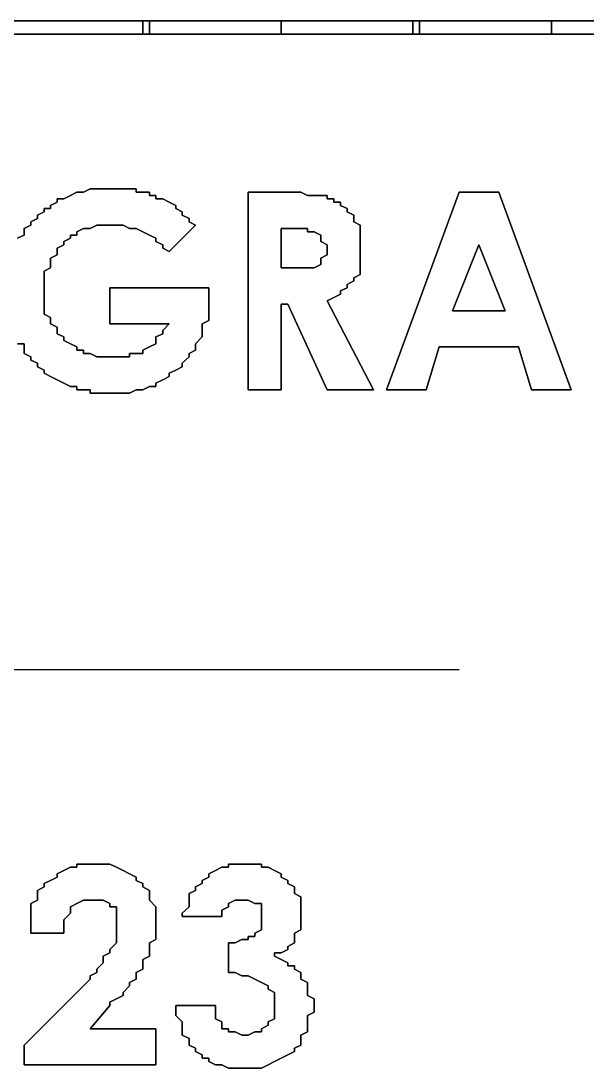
# Model space of a CAD drawing. Header units: metres. Extents: x 2.9 to 42.8, y 1.7 to 28.7.
# Drawn here: x 39.174 to 39.477, y 3.738 to 4.299 of the extents above; entities that cross this region are included whole.
import ezdxf

# ---------------------------------------------------------------- set-up
doc = ezdxf.new("R2010")
doc.units = ezdxf.units.M
doc.layers.add('AMARILLO', color=2, linetype='Continuous')
doc.layers.add('NEGRO', color=7, linetype='Continuous')

msp = doc.modelspace()

# ---------------------------------------------------------------- linework, layer by layer
at = {"layer": 'AMARILLO', "lineweight": -3}
msp.add_lwpolyline([(39.4088, 3.9511), (39.0843, 3.9511)], dxfattribs=at)
at = {"layer": 'NEGRO', "lineweight": -3}
for points in [[(39.243, 4.2986), (39.1654, 4.2986), (39.243, 4.2986)], [(39.2395, 4.2986), (39.2395, 4.2915), (39.2395, 4.2986)], [(39.3136, 4.2986), (39.2395, 4.2986), (39.3136, 4.2986)], [(39.243, 4.2915), (39.243, 4.2986), (39.243, 4.2915)], [(39.3136, 4.2986), (39.3136, 4.2915), (39.3136, 4.2986)], [(39.3876, 4.2986), (39.3136, 4.2986), (39.3876, 4.2986)], [(39.3136, 4.2915), (39.3136, 4.2986), (39.3136, 4.2915)], [(39.3841, 4.2986), (39.3841, 4.2915), (39.3841, 4.2986)], [(39.4582, 4.2986), (39.3841, 4.2986), (39.4582, 4.2986)], [(39.3876, 4.2915), (39.3876, 4.2986), (39.3876, 4.2915)], [(39.4582, 4.2986), (39.4582, 4.2915), (39.4582, 4.2986)], [(39.5323, 4.2986), (39.4582, 4.2986), (39.5323, 4.2986)], [(39.4582, 4.2915), (39.4582, 4.2986), (39.4582, 4.2915)], [(39.1654, 4.2915), (39.243, 4.2915), (39.1654, 4.2915)], [(39.2395, 4.2915), (39.3136, 4.2915), (39.2395, 4.2915)], [(39.3136, 4.2915), (39.3876, 4.2915), (39.3136, 4.2915)], [(39.3841, 4.2915), (39.4582, 4.2915), (39.3841, 4.2915)], [(39.4582, 4.2915), (39.5323, 4.2915), (39.4582, 4.2915)], [(39.2042, 4.2069), (39.2007, 4.2051), (39.2042, 4.2069)], [(39.2077, 4.2069), (39.2042, 4.2069), (39.2077, 4.2069)], [(39.2112, 4.2086), (39.2077, 4.2069), (39.2112, 4.2086)], [(39.2148, 4.2086), (39.2112, 4.2086), (39.2148, 4.2086)], [(39.2183, 4.2086), (39.2148, 4.2086), (39.2183, 4.2086)], [(39.2218, 4.2086), (39.2183, 4.2086), (39.2218, 4.2086)], [(39.2254, 4.2086), (39.2218, 4.2086), (39.2254, 4.2086)], [(39.2289, 4.2086), (39.2254, 4.2086), (39.2289, 4.2086)], [(39.2324, 4.2086), (39.2289, 4.2086), (39.2324, 4.2086)], [(39.2359, 4.2086), (39.2324, 4.2086), (39.2359, 4.2086)], [(39.2359, 4.2069), (39.2359, 4.2086), (39.2359, 4.2069)], [(39.2395, 4.2069), (39.2359, 4.2069), (39.2395, 4.2069)], [(39.243, 4.2069), (39.2395, 4.2069), (39.243, 4.2069)], [(39.243, 4.2051), (39.243, 4.2069), (39.243, 4.2051)], [(39.2959, 4.2069), (39.2959, 4.101), (39.2959, 4.2069)], [(39.3171, 4.2069), (39.2959, 4.2069), (39.3171, 4.2069)], [(39.3206, 4.2069), (39.3171, 4.2069), (39.3206, 4.2069)], [(39.3241, 4.2069), (39.3206, 4.2069), (39.3241, 4.2069)], [(39.3277, 4.2051), (39.3241, 4.2069), (39.3277, 4.2051)], [(39.4088, 4.2069), (39.37, 4.101), (39.4088, 4.2069)], [(39.43, 4.2069), (39.4088, 4.2069), (39.43, 4.2069)], [(39.4688, 4.101), (39.43, 4.2069), (39.4688, 4.101)], [(39.1936, 4.2016), (39.1901, 4.1998), (39.1936, 4.2016)], [(39.1971, 4.2033), (39.1936, 4.2033), (39.1971, 4.2033)], [(39.1936, 4.2033), (39.1936, 4.2016), (39.1936, 4.2033)], [(39.2007, 4.2051), (39.1971, 4.2033), (39.2007, 4.2051)], [(39.2465, 4.2051), (39.243, 4.2051), (39.2465, 4.2051)], [(39.2465, 4.2033), (39.2465, 4.2051), (39.2465, 4.2033)], [(39.2501, 4.2033), (39.2465, 4.2033), (39.2501, 4.2033)], [(39.2536, 4.2016), (39.2501, 4.2033), (39.2536, 4.2016)], [(39.2571, 4.1998), (39.2536, 4.2016), (39.2571, 4.1998)], [(39.3312, 4.2051), (39.3277, 4.2051), (39.3312, 4.2051)], [(39.3347, 4.2051), (39.3312, 4.2051), (39.3347, 4.2051)], [(39.3382, 4.2051), (39.3347, 4.2051), (39.3382, 4.2051)], [(39.3382, 4.2033), (39.3382, 4.2051), (39.3382, 4.2033)], [(39.3418, 4.2033), (39.3382, 4.2033), (39.3418, 4.2033)], [(39.3418, 4.2016), (39.3418, 4.2033), (39.3418, 4.2016)], [(39.3453, 4.2016), (39.3418, 4.2016), (39.3453, 4.2016)], [(39.3453, 4.1998), (39.3453, 4.2016), (39.3453, 4.1998)], [(39.1866, 4.1963), (39.183, 4.1945), (39.1866, 4.1963)], [(39.1901, 4.1981), (39.1866, 4.1981), (39.1901, 4.1981)], [(39.1866, 4.1981), (39.1866, 4.1963), (39.1866, 4.1981)], [(39.1901, 4.1998), (39.1901, 4.1981), (39.1901, 4.1998)], [(39.2571, 4.1981), (39.2571, 4.1998), (39.2571, 4.1981)], [(39.2606, 4.1963), (39.2571, 4.1981), (39.2606, 4.1963)], [(39.2606, 4.1945), (39.2606, 4.1963), (39.2606, 4.1945)], [(39.3488, 4.1981), (39.3453, 4.1998), (39.3488, 4.1981)], [(39.3488, 4.1963), (39.3488, 4.1981), (39.3488, 4.1963)], [(39.3524, 4.1945), (39.3488, 4.1963), (39.3524, 4.1945)], [(39.183, 4.1928), (39.1795, 4.191), (39.183, 4.1928)], [(39.1795, 4.191), (39.1795, 4.1892), (39.1795, 4.191)], [(39.183, 4.1945), (39.183, 4.1928), (39.183, 4.1945)], [(39.2642, 4.1928), (39.2606, 4.1945), (39.2642, 4.1928)], [(39.2642, 4.191), (39.2642, 4.1928), (39.2642, 4.191)], [(39.2677, 4.1892), (39.2642, 4.191), (39.2677, 4.1892)], [(39.3524, 4.1928), (39.3524, 4.1945), (39.3524, 4.1928)], [(39.3524, 4.191), (39.3524, 4.1928), (39.3524, 4.191)], [(39.3559, 4.1892), (39.3524, 4.191), (39.3559, 4.1892)], [(39.1795, 4.1892), (39.176, 4.1875), (39.1795, 4.1892)], [(39.176, 4.1875), (39.176, 4.1839), (39.176, 4.1875)], [(39.2042, 4.1857), (39.2077, 4.1875), (39.2042, 4.1857)], [(39.2042, 4.1839), (39.2042, 4.1857), (39.2042, 4.1839)], [(39.2077, 4.1875), (39.2112, 4.1875), (39.2077, 4.1875)], [(39.2112, 4.1875), (39.2148, 4.1892), (39.2112, 4.1875)], [(39.2148, 4.1892), (39.2183, 4.1892), (39.2148, 4.1892)], [(39.2183, 4.1892), (39.2218, 4.1892), (39.2183, 4.1892)], [(39.2218, 4.1892), (39.2254, 4.1892), (39.2218, 4.1892)], [(39.2254, 4.1892), (39.2289, 4.1892), (39.2254, 4.1892)], [(39.2289, 4.1892), (39.2324, 4.1875), (39.2289, 4.1892)], [(39.2324, 4.1875), (39.2359, 4.1875), (39.2324, 4.1875)], [(39.2359, 4.1875), (39.2395, 4.1857), (39.2359, 4.1875)], [(39.2395, 4.1857), (39.243, 4.1839), (39.2395, 4.1857)], [(39.2536, 4.1751), (39.2677, 4.1892), (39.2536, 4.1751)], [(39.3136, 4.1663), (39.3136, 4.1875), (39.3136, 4.1663)], [(39.3136, 4.1875), (39.3206, 4.1875), (39.3136, 4.1875)], [(39.3206, 4.1875), (39.3241, 4.1875), (39.3206, 4.1875)], [(39.3241, 4.1875), (39.3277, 4.1875), (39.3241, 4.1875)], [(39.3277, 4.1875), (39.3277, 4.1857), (39.3277, 4.1875)], [(39.3277, 4.1857), (39.3312, 4.1857), (39.3277, 4.1857)], [(39.3312, 4.1857), (39.3347, 4.1839), (39.3312, 4.1857)], [(39.3559, 4.1857), (39.3559, 4.1892), (39.3559, 4.1857)], [(39.3559, 4.1839), (39.3559, 4.1857), (39.3559, 4.1839)], [(39.176, 4.1839), (39.1724, 4.1822), (39.176, 4.1839)], [(39.1971, 4.1804), (39.2007, 4.1822), (39.1971, 4.1804)], [(39.1971, 4.1787), (39.1971, 4.1804), (39.1971, 4.1787)], [(39.2007, 4.1822), (39.2007, 4.1839), (39.2007, 4.1822)], [(39.2007, 4.1839), (39.2042, 4.1839), (39.2007, 4.1839)], [(39.243, 4.1839), (39.2465, 4.1822), (39.243, 4.1839)], [(39.2465, 4.1822), (39.2465, 4.1804), (39.2465, 4.1822)], [(39.2465, 4.1804), (39.2501, 4.1787), (39.2465, 4.1804)], [(39.3347, 4.1839), (39.3347, 4.1822), (39.3347, 4.1839)], [(39.3347, 4.1822), (39.3347, 4.1804), (39.3347, 4.1822)], [(39.3347, 4.1804), (39.3382, 4.1787), (39.3347, 4.1804)], [(39.3559, 4.1822), (39.3559, 4.1839), (39.3559, 4.1822)], [(39.3559, 4.1787), (39.3559, 4.1822), (39.3559, 4.1787)], [(39.1901, 4.1716), (39.1936, 4.1734), (39.1901, 4.1716)], [(39.1936, 4.1769), (39.1971, 4.1787), (39.1936, 4.1769)], [(39.1936, 4.1751), (39.1936, 4.1769), (39.1936, 4.1751)], [(39.1936, 4.1734), (39.1936, 4.1751), (39.1936, 4.1734)], [(39.2501, 4.1787), (39.2501, 4.1769), (39.2501, 4.1787)], [(39.2501, 4.1769), (39.2536, 4.1751), (39.2501, 4.1769)], [(39.3382, 4.1734), (39.3347, 4.1716), (39.3382, 4.1734)], [(39.3382, 4.1787), (39.3382, 4.1769), (39.3382, 4.1787)], [(39.3382, 4.1769), (39.3382, 4.1734), (39.3382, 4.1769)], [(39.3559, 4.1769), (39.3559, 4.1787), (39.3559, 4.1769)], [(39.3559, 4.1734), (39.3559, 4.1769), (39.3559, 4.1734)], [(39.3559, 4.1698), (39.3559, 4.1734), (39.3559, 4.1698)], [(39.4053, 4.1434), (39.4194, 4.1787), (39.4053, 4.1434)], [(39.4194, 4.1787), (39.4335, 4.1434), (39.4194, 4.1787)], [(39.1901, 4.1698), (39.1901, 4.1716), (39.1901, 4.1698)], [(39.1901, 4.1663), (39.1901, 4.1698), (39.1901, 4.1663)], [(39.3347, 4.1681), (39.3312, 4.1663), (39.3347, 4.1681)], [(39.3347, 4.1716), (39.3347, 4.1698), (39.3347, 4.1716)], [(39.3347, 4.1698), (39.3347, 4.1681), (39.3347, 4.1698)], [(39.3559, 4.1681), (39.3559, 4.1698), (39.3559, 4.1681)], [(39.3559, 4.1663), (39.3559, 4.1681), (39.3559, 4.1663)], [(39.1866, 4.1645), (39.1901, 4.1663), (39.1866, 4.1645)], [(39.1866, 4.1628), (39.1866, 4.1645), (39.1866, 4.1628)], [(39.1866, 4.161), (39.1866, 4.1628), (39.1866, 4.161)], [(39.3206, 4.1663), (39.3136, 4.1663), (39.3206, 4.1663)], [(39.3241, 4.1663), (39.3206, 4.1663), (39.3241, 4.1663)], [(39.3277, 4.1663), (39.3241, 4.1663), (39.3277, 4.1663)], [(39.3312, 4.1663), (39.3277, 4.1663), (39.3312, 4.1663)], [(39.3524, 4.161), (39.3559, 4.1628), (39.3524, 4.161)], [(39.3559, 4.1628), (39.3559, 4.1663), (39.3559, 4.1628)], [(39.1866, 4.1575), (39.1866, 4.161), (39.1866, 4.1575)], [(39.1866, 4.1557), (39.1866, 4.1575), (39.1866, 4.1557)], [(39.3488, 4.1575), (39.3524, 4.1593), (39.3488, 4.1575)], [(39.3488, 4.1557), (39.3488, 4.1575), (39.3488, 4.1557)], [(39.3524, 4.1593), (39.3524, 4.161), (39.3524, 4.1593)], [(39.1866, 4.154), (39.1866, 4.1557), (39.1866, 4.154)], [(39.1866, 4.1522), (39.1866, 4.154), (39.1866, 4.1522)], [(39.1866, 4.1487), (39.1866, 4.1522), (39.1866, 4.1487)], [(39.2748, 4.1557), (39.2218, 4.1557), (39.2748, 4.1557)], [(39.2218, 4.1557), (39.2218, 4.1363), (39.2218, 4.1557)], [(39.2748, 4.1504), (39.2748, 4.1557), (39.2748, 4.1504)], [(39.3418, 4.1504), (39.3453, 4.1522), (39.3418, 4.1504)], [(39.3453, 4.154), (39.3488, 4.1557), (39.3453, 4.154)], [(39.3453, 4.1522), (39.3453, 4.154), (39.3453, 4.1522)], [(39.1866, 4.1469), (39.1866, 4.1487), (39.1866, 4.1469)], [(39.1866, 4.1451), (39.1866, 4.1469), (39.1866, 4.1451)], [(39.1866, 4.1416), (39.1866, 4.1451), (39.1866, 4.1416)], [(39.2748, 4.1487), (39.2748, 4.1504), (39.2748, 4.1487)], [(39.2748, 4.1451), (39.2748, 4.1487), (39.2748, 4.1451)], [(39.2748, 4.1434), (39.2748, 4.1451), (39.2748, 4.1434)], [(39.3136, 4.101), (39.3136, 4.1469), (39.3136, 4.101)], [(39.3136, 4.1469), (39.3171, 4.1469), (39.3136, 4.1469)], [(39.3171, 4.1469), (39.3382, 4.101), (39.3171, 4.1469)], [(39.3382, 4.1487), (39.3418, 4.1504), (39.3382, 4.1487)], [(39.3629, 4.101), (39.3382, 4.1487), (39.3629, 4.101)], [(39.1901, 4.1398), (39.1866, 4.1416), (39.1901, 4.1398)], [(39.1901, 4.1381), (39.1901, 4.1398), (39.1901, 4.1381)], [(39.2748, 4.1398), (39.2748, 4.1434), (39.2748, 4.1398)], [(39.2748, 4.1381), (39.2748, 4.1398), (39.2748, 4.1381)], [(39.4335, 4.1434), (39.4053, 4.1434), (39.4335, 4.1434)], [(39.1901, 4.1363), (39.1901, 4.1381), (39.1901, 4.1363)], [(39.1936, 4.1346), (39.1901, 4.1363), (39.1936, 4.1346)], [(39.1936, 4.131), (39.1936, 4.1346), (39.1936, 4.131)], [(39.2218, 4.1363), (39.2536, 4.1363), (39.2218, 4.1363)], [(39.2536, 4.1363), (39.2501, 4.1328), (39.2536, 4.1363)], [(39.2712, 4.1363), (39.2748, 4.1381), (39.2712, 4.1363)], [(39.2712, 4.1328), (39.2712, 4.1363), (39.2712, 4.1328)], [(39.1971, 4.1293), (39.1936, 4.131), (39.1971, 4.1293)], [(39.1971, 4.1275), (39.1971, 4.1293), (39.1971, 4.1275)], [(39.2501, 4.131), (39.2465, 4.1293), (39.2501, 4.131)], [(39.2465, 4.1293), (39.2465, 4.1275), (39.2465, 4.1293)], [(39.2501, 4.1328), (39.2501, 4.131), (39.2501, 4.1328)], [(39.2677, 4.1257), (39.2712, 4.1293), (39.2677, 4.1257)], [(39.2712, 4.131), (39.2712, 4.1328), (39.2712, 4.131)], [(39.2712, 4.1293), (39.2712, 4.131), (39.2712, 4.1293)], [(39.1724, 4.1257), (39.176, 4.1257), (39.1724, 4.1257)], [(39.176, 4.1257), (39.176, 4.1222), (39.176, 4.1257)], [(39.2007, 4.1257), (39.1971, 4.1275), (39.2007, 4.1257)], [(39.2042, 4.124), (39.2007, 4.1257), (39.2042, 4.124)], [(39.2042, 4.1222), (39.2042, 4.124), (39.2042, 4.1222)], [(39.243, 4.124), (39.2395, 4.1222), (39.243, 4.124)], [(39.2465, 4.1257), (39.243, 4.124), (39.2465, 4.1257)], [(39.2465, 4.1275), (39.2465, 4.1257), (39.2465, 4.1275)], [(39.2677, 4.124), (39.2677, 4.1257), (39.2677, 4.124)], [(39.2677, 4.1222), (39.2677, 4.124), (39.2677, 4.1222)], [(39.3912, 4.101), (39.3982, 4.124), (39.3912, 4.101)], [(39.3982, 4.124), (39.4406, 4.124), (39.3982, 4.124)], [(39.4406, 4.124), (39.4476, 4.101), (39.4406, 4.124)], [(39.176, 4.1222), (39.176, 4.1204), (39.176, 4.1222)], [(39.176, 4.1204), (39.1795, 4.1187), (39.176, 4.1204)], [(39.1795, 4.1187), (39.1795, 4.1169), (39.1795, 4.1187)], [(39.2077, 4.1222), (39.2042, 4.1222), (39.2077, 4.1222)], [(39.2077, 4.1204), (39.2077, 4.1222), (39.2077, 4.1204)], [(39.2112, 4.1204), (39.2077, 4.1204), (39.2112, 4.1204)], [(39.2148, 4.1187), (39.2112, 4.1204), (39.2148, 4.1187)], [(39.2183, 4.1187), (39.2148, 4.1187), (39.2183, 4.1187)], [(39.2218, 4.1187), (39.2183, 4.1187), (39.2218, 4.1187)], [(39.2254, 4.1187), (39.2218, 4.1187), (39.2254, 4.1187)], [(39.2289, 4.1187), (39.2254, 4.1187), (39.2289, 4.1187)], [(39.2324, 4.1187), (39.2289, 4.1187), (39.2324, 4.1187)], [(39.2359, 4.1204), (39.2324, 4.1204), (39.2359, 4.1204)], [(39.2324, 4.1204), (39.2324, 4.1187), (39.2324, 4.1204)], [(39.2395, 4.1204), (39.2359, 4.1204), (39.2395, 4.1204)], [(39.2395, 4.1222), (39.2395, 4.1204), (39.2395, 4.1222)], [(39.2606, 4.1152), (39.2642, 4.1187), (39.2606, 4.1152)], [(39.2642, 4.1204), (39.2677, 4.1222), (39.2642, 4.1204)], [(39.2642, 4.1187), (39.2642, 4.1204), (39.2642, 4.1187)], [(39.1795, 4.1169), (39.183, 4.1152), (39.1795, 4.1169)], [(39.183, 4.1152), (39.183, 4.1134), (39.183, 4.1152)], [(39.183, 4.1134), (39.1866, 4.1116), (39.183, 4.1134)], [(39.1866, 4.1116), (39.1866, 4.1099), (39.1866, 4.1116)], [(39.2536, 4.1099), (39.2571, 4.1116), (39.2536, 4.1099)], [(39.2571, 4.1116), (39.2606, 4.1134), (39.2571, 4.1116)], [(39.2606, 4.1134), (39.2606, 4.1152), (39.2606, 4.1134)], [(39.1866, 4.1099), (39.1901, 4.1081), (39.1866, 4.1099)], [(39.1901, 4.1081), (39.1936, 4.1063), (39.1901, 4.1081)], [(39.1936, 4.1063), (39.1971, 4.1046), (39.1936, 4.1063)], [(39.2465, 4.1046), (39.2501, 4.1063), (39.2465, 4.1046)], [(39.2501, 4.1063), (39.2536, 4.1081), (39.2501, 4.1063)], [(39.2536, 4.1081), (39.2536, 4.1099), (39.2536, 4.1081)], [(39.1971, 4.1046), (39.2007, 4.1028), (39.1971, 4.1046)], [(39.2007, 4.1028), (39.2042, 4.1028), (39.2007, 4.1028)], [(39.2042, 4.1028), (39.2042, 4.101), (39.2042, 4.1028)], [(39.2042, 4.101), (39.2077, 4.101), (39.2042, 4.101)], [(39.2077, 4.101), (39.2112, 4.101), (39.2077, 4.101)], [(39.2112, 4.101), (39.2112, 4.0993), (39.2112, 4.101)], [(39.2324, 4.0993), (39.2359, 4.101), (39.2324, 4.0993)], [(39.2359, 4.101), (39.2395, 4.101), (39.2359, 4.101)], [(39.2395, 4.101), (39.243, 4.1028), (39.2395, 4.101)], [(39.243, 4.1028), (39.2465, 4.1028), (39.243, 4.1028)], [(39.2465, 4.1028), (39.2465, 4.1046), (39.2465, 4.1028)], [(39.2959, 4.101), (39.3136, 4.101), (39.2959, 4.101)], [(39.3382, 4.101), (39.3629, 4.101), (39.3382, 4.101)], [(39.37, 4.101), (39.3912, 4.101), (39.37, 4.101)], [(39.4476, 4.101), (39.4688, 4.101), (39.4476, 4.101)], [(39.2112, 4.0993), (39.2148, 4.0993), (39.2112, 4.0993)], [(39.2148, 4.0993), (39.2183, 4.0993), (39.2148, 4.0993)], [(39.2183, 4.0993), (39.2218, 4.0993), (39.2183, 4.0993)], [(39.2218, 4.0993), (39.2254, 4.0993), (39.2218, 4.0993)], [(39.2254, 4.0993), (39.2289, 4.0993), (39.2254, 4.0993)], [(39.2289, 4.0993), (39.2324, 4.0993), (39.2289, 4.0993)], [(39.1971, 3.8435), (39.1936, 3.8418), (39.1971, 3.8435)], [(39.2007, 3.8453), (39.1971, 3.8435), (39.2007, 3.8453)], [(39.2042, 3.8453), (39.2007, 3.8453), (39.2042, 3.8453)], [(39.2077, 3.847), (39.2042, 3.847), (39.2077, 3.847)], [(39.2042, 3.847), (39.2042, 3.8453), (39.2042, 3.847)], [(39.2112, 3.847), (39.2077, 3.847), (39.2112, 3.847)], [(39.2148, 3.847), (39.2112, 3.847), (39.2148, 3.847)], [(39.2183, 3.847), (39.2148, 3.847), (39.2183, 3.847)], [(39.2218, 3.847), (39.2183, 3.847), (39.2218, 3.847)], [(39.2254, 3.8453), (39.2218, 3.847), (39.2254, 3.8453)], [(39.2289, 3.8435), (39.2254, 3.8453), (39.2289, 3.8435)], [(39.2324, 3.8418), (39.2289, 3.8435), (39.2324, 3.8418)], [(39.2783, 3.8435), (39.2748, 3.8418), (39.2783, 3.8435)], [(39.2818, 3.8453), (39.2783, 3.8435), (39.2818, 3.8453)], [(39.2853, 3.8453), (39.2818, 3.8453), (39.2853, 3.8453)], [(39.2889, 3.847), (39.2853, 3.847), (39.2889, 3.847)], [(39.2853, 3.847), (39.2853, 3.8453), (39.2853, 3.847)], [(39.2924, 3.847), (39.2889, 3.847), (39.2924, 3.847)], [(39.2959, 3.847), (39.2924, 3.847), (39.2959, 3.847)], [(39.2994, 3.847), (39.2959, 3.847), (39.2994, 3.847)], [(39.303, 3.847), (39.2994, 3.847), (39.303, 3.847)], [(39.303, 3.8453), (39.303, 3.847), (39.303, 3.8453)], [(39.3065, 3.8453), (39.303, 3.8453), (39.3065, 3.8453)], [(39.31, 3.8435), (39.3065, 3.8453), (39.31, 3.8435)], [(39.3136, 3.8418), (39.31, 3.8435), (39.3136, 3.8418)], [(39.1901, 3.8382), (39.1866, 3.8365), (39.1901, 3.8382)], [(39.1936, 3.84), (39.1901, 3.8382), (39.1936, 3.84)], [(39.1936, 3.8418), (39.1936, 3.84), (39.1936, 3.8418)], [(39.2359, 3.84), (39.2324, 3.8418), (39.2359, 3.84)], [(39.2359, 3.8382), (39.2359, 3.84), (39.2359, 3.8382)], [(39.2395, 3.8365), (39.2359, 3.8382), (39.2395, 3.8365)], [(39.2748, 3.84), (39.2712, 3.8382), (39.2748, 3.84)], [(39.2712, 3.8382), (39.2712, 3.8365), (39.2712, 3.8382)], [(39.2748, 3.8418), (39.2748, 3.84), (39.2748, 3.8418)], [(39.3136, 3.84), (39.3136, 3.8418), (39.3136, 3.84)], [(39.3171, 3.8382), (39.3136, 3.84), (39.3171, 3.8382)], [(39.3171, 3.8365), (39.3171, 3.8382), (39.3171, 3.8365)], [(39.1866, 3.8347), (39.183, 3.8329), (39.1866, 3.8347)], [(39.183, 3.8329), (39.183, 3.8312), (39.183, 3.8329)], [(39.183, 3.8312), (39.183, 3.8276), (39.183, 3.8312)], [(39.1866, 3.8365), (39.1866, 3.8347), (39.1866, 3.8365)], [(39.2395, 3.8347), (39.2395, 3.8365), (39.2395, 3.8347)], [(39.243, 3.8329), (39.2395, 3.8347), (39.243, 3.8329)], [(39.243, 3.8312), (39.243, 3.8329), (39.243, 3.8312)], [(39.243, 3.8294), (39.243, 3.8312), (39.243, 3.8294)], [(39.2677, 3.8329), (39.2642, 3.8312), (39.2677, 3.8329)], [(39.2642, 3.8312), (39.2642, 3.8294), (39.2642, 3.8312)], [(39.2712, 3.8365), (39.2677, 3.8347), (39.2712, 3.8365)], [(39.2677, 3.8347), (39.2677, 3.8329), (39.2677, 3.8347)], [(39.3206, 3.8347), (39.3171, 3.8365), (39.3206, 3.8347)], [(39.3206, 3.8329), (39.3206, 3.8347), (39.3206, 3.8329)], [(39.3206, 3.8312), (39.3206, 3.8329), (39.3206, 3.8312)], [(39.3241, 3.8294), (39.3206, 3.8312), (39.3241, 3.8294)], [(39.183, 3.8276), (39.1795, 3.8259), (39.183, 3.8276)], [(39.1795, 3.8259), (39.1795, 3.8241), (39.1795, 3.8259)], [(39.2007, 3.8241), (39.2042, 3.8259), (39.2007, 3.8241)], [(39.2042, 3.8259), (39.2077, 3.8276), (39.2042, 3.8259)], [(39.2077, 3.8276), (39.2112, 3.8276), (39.2077, 3.8276)], [(39.2112, 3.8276), (39.2148, 3.8276), (39.2112, 3.8276)], [(39.2148, 3.8276), (39.2183, 3.8276), (39.2148, 3.8276)], [(39.2183, 3.8276), (39.2218, 3.8259), (39.2183, 3.8276)], [(39.2218, 3.8259), (39.2218, 3.8241), (39.2218, 3.8259)], [(39.243, 3.8276), (39.243, 3.8294), (39.243, 3.8276)], [(39.2465, 3.8241), (39.243, 3.8276), (39.2465, 3.8241)], [(39.2642, 3.8294), (39.2642, 3.8259), (39.2642, 3.8294)], [(39.2642, 3.8259), (39.2642, 3.8241), (39.2642, 3.8259)], [(39.2853, 3.8259), (39.2889, 3.8276), (39.2853, 3.8259)], [(39.2853, 3.8241), (39.2853, 3.8259), (39.2853, 3.8241)], [(39.2889, 3.8276), (39.2924, 3.8276), (39.2889, 3.8276)], [(39.2924, 3.8276), (39.2959, 3.8276), (39.2924, 3.8276)], [(39.2959, 3.8276), (39.2994, 3.8259), (39.2959, 3.8276)], [(39.2994, 3.8259), (39.303, 3.8259), (39.2994, 3.8259)], [(39.303, 3.8259), (39.303, 3.8241), (39.303, 3.8259)], [(39.3241, 3.8259), (39.3241, 3.8294), (39.3241, 3.8259)], [(39.3241, 3.8241), (39.3241, 3.8259), (39.3241, 3.8241)], [(39.1795, 3.8241), (39.1795, 3.8206), (39.1795, 3.8241)], [(39.1795, 3.8206), (39.1795, 3.8188), (39.1795, 3.8206)], [(39.1971, 3.8171), (39.2007, 3.8206), (39.1971, 3.8171)], [(39.2007, 3.8223), (39.2007, 3.8241), (39.2007, 3.8223)], [(39.2007, 3.8206), (39.2007, 3.8223), (39.2007, 3.8206)], [(39.2218, 3.8241), (39.2254, 3.8241), (39.2218, 3.8241)], [(39.2254, 3.8241), (39.2254, 3.8223), (39.2254, 3.8241)], [(39.2254, 3.8223), (39.2254, 3.8188), (39.2254, 3.8223)], [(39.2465, 3.8223), (39.2465, 3.8241), (39.2465, 3.8223)], [(39.2465, 3.8188), (39.2465, 3.8223), (39.2465, 3.8188)], [(39.2642, 3.8241), (39.2606, 3.8206), (39.2642, 3.8241)], [(39.2606, 3.8206), (39.2606, 3.8188), (39.2606, 3.8206)], [(39.2818, 3.8223), (39.2853, 3.8241), (39.2818, 3.8223)], [(39.2818, 3.8188), (39.2818, 3.8223), (39.2818, 3.8188)], [(39.303, 3.8241), (39.303, 3.8223), (39.303, 3.8241)], [(39.303, 3.8223), (39.303, 3.8206), (39.303, 3.8223)], [(39.303, 3.8206), (39.303, 3.8188), (39.303, 3.8206)], [(39.3241, 3.8223), (39.3241, 3.8241), (39.3241, 3.8223)], [(39.3241, 3.8188), (39.3241, 3.8223), (39.3241, 3.8188)], [(39.1795, 3.8188), (39.1795, 3.8171), (39.1795, 3.8188)], [(39.1795, 3.8171), (39.1795, 3.8135), (39.1795, 3.8171)], [(39.1971, 3.8153), (39.1971, 3.8171), (39.1971, 3.8153)], [(39.1971, 3.8118), (39.1971, 3.8153), (39.1971, 3.8118)], [(39.2254, 3.8188), (39.2254, 3.8171), (39.2254, 3.8188)], [(39.2254, 3.8171), (39.2254, 3.8153), (39.2254, 3.8171)], [(39.2254, 3.8153), (39.2254, 3.8135), (39.2254, 3.8153)], [(39.2465, 3.8171), (39.2465, 3.8188), (39.2465, 3.8171)], [(39.2465, 3.8153), (39.2465, 3.8171), (39.2465, 3.8153)], [(39.2465, 3.8135), (39.2465, 3.8153), (39.2465, 3.8135)], [(39.2606, 3.8188), (39.2818, 3.8188), (39.2606, 3.8188)], [(39.303, 3.8188), (39.303, 3.8171), (39.303, 3.8188)], [(39.303, 3.8171), (39.303, 3.8135), (39.303, 3.8171)], [(39.3241, 3.8171), (39.3241, 3.8188), (39.3241, 3.8171)], [(39.3241, 3.8153), (39.3241, 3.8171), (39.3241, 3.8153)], [(39.3241, 3.8118), (39.3241, 3.8153), (39.3241, 3.8118)], [(39.1795, 3.8135), (39.1795, 3.81), (39.1795, 3.8135)], [(39.1795, 3.81), (39.1971, 3.81), (39.1795, 3.81)], [(39.1971, 3.81), (39.1971, 3.8118), (39.1971, 3.81)], [(39.2254, 3.8135), (39.2254, 3.8118), (39.2254, 3.8135)], [(39.2254, 3.8118), (39.2254, 3.8082), (39.2254, 3.8118)], [(39.2465, 3.8118), (39.2465, 3.8135), (39.2465, 3.8118)], [(39.2465, 3.81), (39.2465, 3.8118), (39.2465, 3.81)], [(39.2465, 3.8065), (39.2465, 3.81), (39.2465, 3.8065)], [(39.303, 3.8118), (39.2994, 3.81), (39.303, 3.8118)], [(39.2994, 3.81), (39.2994, 3.8082), (39.2994, 3.81)], [(39.303, 3.8135), (39.303, 3.8118), (39.303, 3.8135)], [(39.3206, 3.81), (39.3241, 3.8118), (39.3206, 3.81)], [(39.3206, 3.8082), (39.3206, 3.81), (39.3206, 3.8082)], [(39.2254, 3.8047), (39.2218, 3.8012), (39.2254, 3.8047)], [(39.2254, 3.8082), (39.2254, 3.8065), (39.2254, 3.8082)], [(39.2254, 3.8065), (39.2254, 3.8047), (39.2254, 3.8065)], [(39.243, 3.8047), (39.2465, 3.8065), (39.243, 3.8047)], [(39.243, 3.8012), (39.243, 3.8047), (39.243, 3.8012)], [(39.2889, 3.8047), (39.2853, 3.8047), (39.2889, 3.8047)], [(39.2853, 3.8047), (39.2853, 3.7888), (39.2853, 3.8047)], [(39.2924, 3.8065), (39.2889, 3.8047), (39.2924, 3.8065)], [(39.2959, 3.8065), (39.2924, 3.8065), (39.2959, 3.8065)], [(39.2994, 3.8082), (39.2959, 3.8082), (39.2994, 3.8082)], [(39.2959, 3.8082), (39.2959, 3.8065), (39.2959, 3.8082)], [(39.3171, 3.8029), (39.3206, 3.8047), (39.3171, 3.8029)], [(39.3206, 3.8065), (39.3206, 3.8082), (39.3206, 3.8065)], [(39.3206, 3.8047), (39.3206, 3.8065), (39.3206, 3.8047)], [(39.2218, 3.7994), (39.2183, 3.7977), (39.2218, 3.7994)], [(39.2183, 3.7977), (39.2183, 3.7959), (39.2183, 3.7977)], [(39.2218, 3.8012), (39.2218, 3.7994), (39.2218, 3.8012)], [(39.2395, 3.7959), (39.243, 3.7977), (39.2395, 3.7959)], [(39.243, 3.7994), (39.243, 3.8012), (39.243, 3.7994)], [(39.243, 3.7977), (39.243, 3.7994), (39.243, 3.7977)], [(39.31, 3.7977), (39.31, 3.7994), (39.31, 3.7977)], [(39.31, 3.7994), (39.3136, 3.7994), (39.31, 3.7994)], [(39.3136, 3.7959), (39.31, 3.7977), (39.3136, 3.7959)], [(39.3136, 3.7994), (39.3171, 3.8012), (39.3136, 3.7994)], [(39.3171, 3.8012), (39.3171, 3.8029), (39.3171, 3.8012)], [(39.2183, 3.7941), (39.2148, 3.7906), (39.2183, 3.7941)], [(39.2183, 3.7959), (39.2183, 3.7941), (39.2183, 3.7959)], [(39.2395, 3.7941), (39.2395, 3.7959), (39.2395, 3.7941)], [(39.2395, 3.7924), (39.2395, 3.7941), (39.2395, 3.7924)], [(39.2395, 3.7906), (39.2395, 3.7924), (39.2395, 3.7906)], [(39.3171, 3.7941), (39.3136, 3.7959), (39.3171, 3.7941)], [(39.3171, 3.7924), (39.3171, 3.7941), (39.3171, 3.7924)], [(39.3206, 3.7924), (39.3171, 3.7924), (39.3206, 3.7924)], [(39.3206, 3.7906), (39.3206, 3.7924), (39.3206, 3.7906)], [(39.2148, 3.7888), (39.2112, 3.7871), (39.2148, 3.7888)], [(39.2112, 3.7871), (39.2112, 3.7853), (39.2112, 3.7871)], [(39.2148, 3.7906), (39.2148, 3.7888), (39.2148, 3.7906)], [(39.2359, 3.7888), (39.2395, 3.7906), (39.2359, 3.7888)], [(39.2359, 3.7871), (39.2359, 3.7888), (39.2359, 3.7871)], [(39.2359, 3.7853), (39.2359, 3.7871), (39.2359, 3.7853)], [(39.2853, 3.7888), (39.2889, 3.7888), (39.2853, 3.7888)], [(39.2889, 3.7888), (39.2924, 3.7871), (39.2889, 3.7888)], [(39.2924, 3.7871), (39.2959, 3.7871), (39.2924, 3.7871)], [(39.2959, 3.7871), (39.2994, 3.7853), (39.2959, 3.7871)], [(39.3241, 3.7888), (39.3206, 3.7906), (39.3241, 3.7888)], [(39.3241, 3.7871), (39.3241, 3.7888), (39.3241, 3.7871)], [(39.3241, 3.7853), (39.3241, 3.7871), (39.3241, 3.7853)], [(39.2077, 3.7818), (39.176, 3.75), (39.2077, 3.7818)], [(39.2112, 3.7853), (39.2077, 3.7818), (39.2112, 3.7853)], [(39.2289, 3.7782), (39.2324, 3.7818), (39.2289, 3.7782)], [(39.2324, 3.7835), (39.2359, 3.7853), (39.2324, 3.7835)], [(39.2324, 3.7818), (39.2324, 3.7835), (39.2324, 3.7818)], [(39.2994, 3.7853), (39.303, 3.7835), (39.2994, 3.7853)], [(39.303, 3.7835), (39.3065, 3.7818), (39.303, 3.7835)], [(39.3065, 3.7818), (39.3065, 3.78), (39.3065, 3.7818)], [(39.3277, 3.7835), (39.3241, 3.7853), (39.3277, 3.7835)], [(39.3277, 3.7818), (39.3277, 3.7835), (39.3277, 3.7818)], [(39.3277, 3.7782), (39.3277, 3.7818), (39.3277, 3.7782)], [(39.2254, 3.7747), (39.2289, 3.7765), (39.2254, 3.7747)], [(39.2289, 3.7765), (39.2289, 3.7782), (39.2289, 3.7765)], [(39.3065, 3.78), (39.31, 3.7782), (39.3065, 3.78)], [(39.31, 3.7782), (39.31, 3.7765), (39.31, 3.7782)], [(39.31, 3.7765), (39.31, 3.773), (39.31, 3.7765)], [(39.3277, 3.7765), (39.3277, 3.7782), (39.3277, 3.7765)], [(39.3312, 3.7747), (39.3277, 3.7765), (39.3312, 3.7747)], [(39.2112, 3.7588), (39.2218, 3.7712), (39.2112, 3.7588)], [(39.2218, 3.773), (39.2254, 3.7747), (39.2218, 3.773)], [(39.2218, 3.7712), (39.2218, 3.773), (39.2218, 3.7712)], [(39.2783, 3.7712), (39.2571, 3.7712), (39.2783, 3.7712)], [(39.2571, 3.7712), (39.2571, 3.7677), (39.2571, 3.7712)], [(39.2783, 3.7694), (39.2783, 3.7712), (39.2783, 3.7694)], [(39.2783, 3.7659), (39.2783, 3.7694), (39.2783, 3.7659)], [(39.31, 3.773), (39.31, 3.7712), (39.31, 3.773)], [(39.31, 3.7712), (39.31, 3.7694), (39.31, 3.7712)], [(39.31, 3.7694), (39.31, 3.7659), (39.31, 3.7694)], [(39.3312, 3.7712), (39.3312, 3.7747), (39.3312, 3.7712)], [(39.3312, 3.7677), (39.3312, 3.7712), (39.3312, 3.7677)], [(39.2571, 3.7677), (39.2571, 3.7659), (39.2571, 3.7677)], [(39.2571, 3.7659), (39.2606, 3.7624), (39.2571, 3.7659)], [(39.2783, 3.7641), (39.2783, 3.7659), (39.2783, 3.7641)], [(39.2818, 3.7624), (39.2783, 3.7641), (39.2818, 3.7624)], [(39.31, 3.7641), (39.3065, 3.7624), (39.31, 3.7641)], [(39.31, 3.7659), (39.31, 3.7641), (39.31, 3.7659)], [(39.3277, 3.7659), (39.3312, 3.7677), (39.3277, 3.7659)], [(39.3277, 3.7641), (39.3277, 3.7659), (39.3277, 3.7641)], [(39.3277, 3.7606), (39.3277, 3.7641), (39.3277, 3.7606)], [(39.2465, 3.7588), (39.2112, 3.7588), (39.2465, 3.7588)], [(39.2465, 3.7394), (39.2465, 3.7588), (39.2465, 3.7394)], [(39.2606, 3.7624), (39.2606, 3.7606), (39.2606, 3.7624)], [(39.2606, 3.7606), (39.2606, 3.7588), (39.2606, 3.7606)], [(39.2606, 3.7588), (39.2606, 3.7553), (39.2606, 3.7588)], [(39.2818, 3.7606), (39.2818, 3.7624), (39.2818, 3.7606)], [(39.2818, 3.7588), (39.2818, 3.7606), (39.2818, 3.7588)], [(39.2853, 3.7588), (39.2818, 3.7588), (39.2853, 3.7588)], [(39.2853, 3.7571), (39.2853, 3.7588), (39.2853, 3.7571)], [(39.3065, 3.7606), (39.303, 3.7588), (39.3065, 3.7606)], [(39.303, 3.7588), (39.303, 3.7571), (39.303, 3.7588)], [(39.3065, 3.7624), (39.3065, 3.7606), (39.3065, 3.7624)], [(39.3277, 3.7588), (39.3277, 3.7606), (39.3277, 3.7588)], [(39.3277, 3.7571), (39.3277, 3.7588), (39.3277, 3.7571)], [(39.2606, 3.7553), (39.2642, 3.7536), (39.2606, 3.7553)], [(39.2642, 3.7536), (39.2642, 3.7518), (39.2642, 3.7536)], [(39.2889, 3.7571), (39.2853, 3.7571), (39.2889, 3.7571)], [(39.2924, 3.7553), (39.2889, 3.7571), (39.2924, 3.7553)], [(39.2959, 3.7553), (39.2924, 3.7553), (39.2959, 3.7553)], [(39.2994, 3.7571), (39.2959, 3.7553), (39.2994, 3.7571)], [(39.303, 3.7571), (39.2994, 3.7571), (39.303, 3.7571)], [(39.3241, 3.7553), (39.3277, 3.7571), (39.3241, 3.7553)], [(39.3241, 3.7518), (39.3241, 3.7553), (39.3241, 3.7518)], [(39.176, 3.75), (39.176, 3.7394), (39.176, 3.75)], [(39.2642, 3.7518), (39.2642, 3.75), (39.2642, 3.7518)], [(39.2642, 3.75), (39.2677, 3.7483), (39.2642, 3.75)], [(39.2677, 3.7483), (39.2677, 3.7465), (39.2677, 3.7483)], [(39.3206, 3.7483), (39.3241, 3.75), (39.3206, 3.7483)], [(39.3206, 3.7465), (39.3206, 3.7483), (39.3206, 3.7465)], [(39.3241, 3.75), (39.3241, 3.7518), (39.3241, 3.75)], [(39.2677, 3.7465), (39.2712, 3.7447), (39.2677, 3.7465)], [(39.2712, 3.7447), (39.2712, 3.743), (39.2712, 3.7447)], [(39.2712, 3.743), (39.2748, 3.743), (39.2712, 3.743)], [(39.2748, 3.743), (39.2748, 3.7412), (39.2748, 3.743)], [(39.31, 3.7412), (39.3136, 3.743), (39.31, 3.7412)], [(39.3136, 3.743), (39.3171, 3.7447), (39.3136, 3.743)], [(39.3171, 3.7447), (39.3206, 3.7465), (39.3171, 3.7447)], [(39.176, 3.7394), (39.2465, 3.7394), (39.176, 3.7394)], [(39.2748, 3.7412), (39.2783, 3.7394), (39.2748, 3.7412)], [(39.2783, 3.7394), (39.2818, 3.7394), (39.2783, 3.7394)], [(39.2818, 3.7394), (39.2853, 3.7377), (39.2818, 3.7394)], [(39.2853, 3.7377), (39.2889, 3.7377), (39.2853, 3.7377)], [(39.2889, 3.7377), (39.2924, 3.7377), (39.2889, 3.7377)], [(39.2924, 3.7377), (39.2959, 3.7377), (39.2924, 3.7377)], [(39.2959, 3.7377), (39.2994, 3.7377), (39.2959, 3.7377)], [(39.2994, 3.7377), (39.303, 3.7377), (39.2994, 3.7377)], [(39.303, 3.7377), (39.3065, 3.7394), (39.303, 3.7377)], [(39.3065, 3.7394), (39.31, 3.7412), (39.3065, 3.7394)]]:
    msp.add_lwpolyline(points, dxfattribs=at)

doc.saveas('drawing.dxf')
